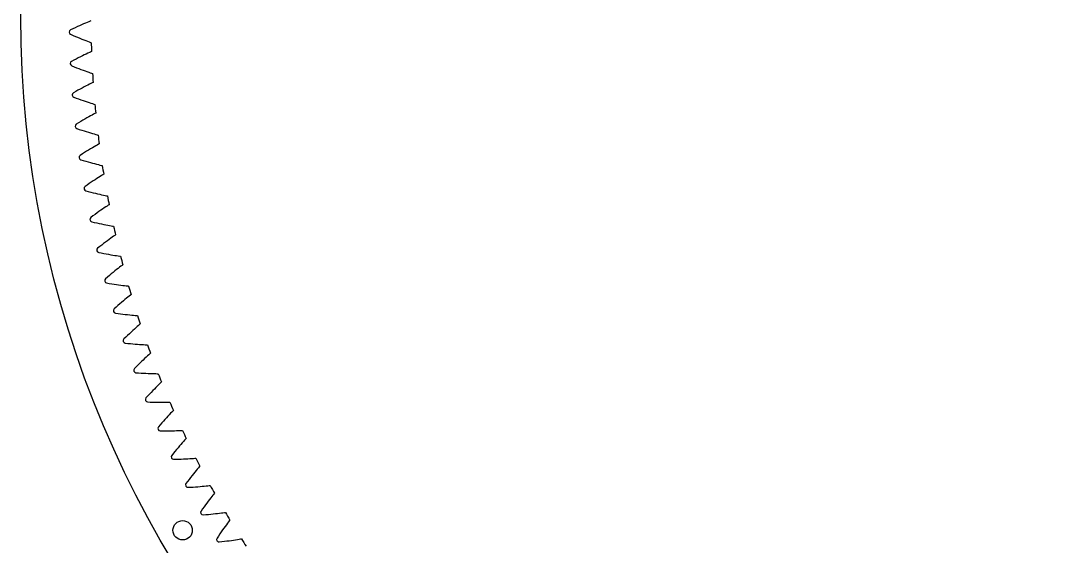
# Model space of a CAD drawing. Header units: millimetres. Extents: x -109 to 109, y -109 to 109.
# Drawn here: x -108.8 to -1.4, y -54.8 to -0.5 of the extents above; entities that cross this region are included whole.
import ezdxf

# ---------------------------------------------------------------- set-up
doc = ezdxf.new("R2010")
doc.units = ezdxf.units.MM

msp = doc.modelspace()

# ---------------------------------------------------------------- linework, layer by layer
at = {"layer": 'holes'}
msp.add_circle((-92.023567, -53.129831), 1, dxfattribs=at)
at = {"layer": 'outer'}
msp.add_circle((0, 0), 108.759662, dxfattribs=at)
at = {"layer": 'output_ring'}
for p, q in [((-102.899983, -1.065321), (-103.1298, -1.171606)), ((-102.678528, -0.96449), (-102.899983, -1.065321)), ((-102.46629, -0.869324), (-102.678528, -0.96449)), ((-102.264353, -0.780119), (-102.46629, -0.869324)), ((-102.074166, -0.697307), (-102.264353, -0.780119)), ((-101.897776, -0.621552), (-102.074166, -0.697307)), ((-101.738381, -0.553968), (-101.897776, -0.621552)), ((-101.601949, -0.496781), (-101.738381, -0.553968)), ((-101.508629, -0.458018), (-101.601949, -0.496781)), ((-103.367291, -1.283194), (-103.611886, -1.399677)), ((-103.604725, -1.855541), (-103.356592, -1.964285)), ((-103.1298, -1.171606), (-103.367291, -1.283194)), ((-103.356592, -1.964285), (-103.115713, -2.068357)), ((-103.115713, -2.068357), (-102.88267, -2.167371)), ((-102.88267, -2.167371), (-102.658158, -2.261197)), ((-102.658158, -2.261197), (-102.443035, -2.349649)), ((-102.443035, -2.349649), (-102.238396, -2.432467)), ((-102.238396, -2.432467), (-102.045701, -2.509264)), ((-102.045701, -2.509264), (-101.867019, -2.579441)), ((-101.867019, -2.579441), (-101.70558, -2.641985)), ((-101.70558, -2.641985), (-101.567419, -2.694858)), ((-101.567419, -2.694858), (-101.472927, -2.730671)), ((-102.597567, -4.189224), (-102.815745, -4.296962)), ((-102.388423, -4.087439), (-102.597567, -4.189224)), ((-102.189388, -3.991935), (-102.388423, -4.087439)), ((-102.001895, -3.90319), (-102.189388, -3.991935)), ((-101.827972, -3.821932), (-102.001895, -3.90319)), ((-101.670779, -3.749374), (-101.827972, -3.821932)), ((-101.53621, -3.68793), (-101.670779, -3.749374)), ((-101.444154, -3.646255), (-101.53621, -3.68793)), ((-103.27598, -4.529405), (-103.516795, -4.653515)), ((-103.495318, -5.108929), (-103.243892, -5.209824)), ((-103.042111, -4.410414), (-103.27598, -4.529405)), ((-103.243892, -5.209824), (-102.999863, -5.306279)), ((-102.815745, -4.296962), (-103.042111, -4.410414)), ((-102.999863, -5.306279), (-102.763825, -5.397925)), ((-102.763825, -5.397925), (-102.536476, -5.484652)), ((-102.536476, -5.484652), (-102.318681, -5.566303)), ((-102.318681, -5.566303), (-102.111542, -5.642652)), ((-102.111542, -5.642652), (-101.91653, -5.713359)), ((-101.91653, -5.713359), (-101.735731, -5.777889)), ((-101.735731, -5.777889), (-101.572407, -5.835331)), ((-101.572407, -5.835331), (-101.432654, -5.883838)), ((-101.432654, -5.883838), (-101.337084, -5.916665)), ((-102.415355, -7.409825), (-102.630041, -7.524362)), ((-102.20951, -7.30152), (-102.415355, -7.409825)), ((-102.013574, -7.199812), (-102.20951, -7.30152)), ((-101.828961, -7.105221), (-102.013574, -7.199812)), ((-101.657676, -7.01854), (-101.828961, -7.105221)), ((-101.50284, -6.94108), (-101.657676, -7.01854)), ((-101.370268, -6.87544), (-101.50284, -6.94108)), ((-101.279566, -6.830894), (-101.370268, -6.87544)), ((-103.082747, -7.771147), (-103.319545, -7.90276)), ((-103.283774, -8.357274), (-103.029303, -8.450223)), ((-102.852732, -7.644868), (-103.082747, -7.771147)), ((-103.029303, -8.450223), (-102.782365, -8.538965)), ((-102.630041, -7.524362), (-102.852732, -7.644868)), ((-102.782365, -8.538965), (-102.543564, -8.623151)), ((-102.543564, -8.623151), (-102.313604, -8.702694)), ((-102.313604, -8.702694), (-102.093351, -8.777464)), ((-102.093351, -8.777464), (-101.883916, -8.847269)), ((-101.883916, -8.847269), (-101.686779, -8.911815)), ((-101.686779, -8.911815), (-101.504043, -8.970635)), ((-101.504043, -8.970635), (-101.338995, -9.022918)), ((-101.338995, -9.022918), (-101.197787, -9.067012)), ((-101.197787, -9.067012), (-101.101233, -9.096821)), ((-102.132071, -10.623112), (-102.343053, -10.744337)), ((-101.92973, -10.508395), (-102.132071, -10.623112)), ((-101.737085, -10.400583), (-101.92973, -10.508395)), ((-101.555534, -10.30024), (-101.737085, -10.400583)), ((-101.387057, -10.208221), (-101.555534, -10.30024)), ((-101.23473, -10.125937), (-101.387057, -10.208221)), ((-101.104285, -10.056164), (-101.23473, -10.125937)), ((-101.015027, -10.008791), (-101.104285, -10.056164)), ((-102.787785, -11.00522), (-103.020331, -11.144205)), ((-102.970301, -11.597372), (-102.713036, -11.682282)), ((-102.561849, -10.871778), (-102.787785, -11.00522)), ((-102.713036, -11.682282), (-102.463432, -11.763224)), ((-102.343053, -10.744337), (-102.561849, -10.871778)), ((-102.463432, -11.763224), (-102.222106, -11.839867)), ((-102.222106, -11.839867), (-101.98976, -11.912147)), ((-101.98976, -11.912147), (-101.767267, -11.979962)), ((-101.767267, -11.979962), (-101.555743, -12.043154)), ((-101.555743, -12.043154), (-101.356676, -12.101476)), ((-101.356676, -12.101476), (-101.172182, -12.154527)), ((-101.172182, -12.154527), (-101.005574, -12.201601)), ((-101.005574, -12.201601), (-100.86305, -12.241237)), ((-100.86305, -12.241237), (-100.765608, -12.267998)), ((-101.955065, -13.953708), (-102.16975, -14.087959)), ((-101.747995, -13.825916), (-101.955065, -13.953708)), ((-101.549357, -13.7049), (-101.747995, -13.825916)), ((-101.360193, -13.59109), (-101.549357, -13.7049)), ((-101.181885, -13.485094), (-101.360193, -13.59109)), ((-101.01638, -13.387828), (-101.181885, -13.485094)), ((-100.866713, -13.3008), (-101.01638, -13.387828)), ((-100.738524, -13.226965), (-100.866713, -13.3008)), ((-100.650798, -13.176811), (-100.738524, -13.226965)), ((-102.391383, -14.228432), (-102.619449, -14.374653)), ((-102.555209, -14.826025), (-102.295404, -14.902812)), ((-102.16975, -14.087959), (-102.391383, -14.228432)), ((-102.295404, -14.902812), (-102.043381, -14.975873)), ((-102.043381, -14.975873), (-101.799766, -15.044899)), ((-101.799766, -15.044899), (-101.565265, -15.109845)), ((-101.565265, -15.109845), (-101.340752, -15.170638)), ((-101.340752, -15.170638), (-101.127347, -15.227155)), ((-101.127347, -15.227155), (-100.926546, -15.279195)), ((-100.926546, -15.279195), (-100.740477, -15.326425)), ((-100.740477, -15.326425), (-100.572472, -15.368242)), ((-100.572472, -15.368242), (-100.428774, -15.403382)), ((-100.428774, -15.403382), (-100.330539, -15.427069)), ((-101.46646, -17.149309), (-101.676822, -17.290237)), ((-101.263506, -17.015076), (-101.46646, -17.149309)), ((-101.068767, -16.88788), (-101.263506, -17.015076)), ((-100.883272, -16.768184), (-101.068767, -16.88788)), ((-100.70838, -16.65664), (-100.883272, -16.768184)), ((-100.546013, -16.554223), (-100.70838, -16.65664)), ((-100.399153, -16.462537), (-100.546013, -16.554223)), ((-100.273347, -16.384711), (-100.399153, -16.462537)), ((-100.18724, -16.331827), (-100.273347, -16.384711)), ((-101.893933, -17.437602), (-102.117294, -17.590915)), ((-102.038908, -18.040046), (-101.776819, -18.108634)), ((-101.676822, -17.290237), (-101.893933, -17.437602)), ((-101.776819, -18.108634), (-101.522625, -18.173744)), ((-101.522625, -18.173744), (-101.276962, -18.235083)), ((-101.276962, -18.235083), (-101.040537, -18.292632)), ((-101.040537, -18.292632), (-100.814225, -18.346342)), ((-100.814225, -18.346342), (-100.59915, -18.396128)), ((-100.59915, -18.396128), (-100.396814, -18.441835)), ((-100.396814, -18.441835), (-100.209353, -18.483197)), ((-100.209353, -18.483197), (-100.040118, -18.519716)), ((-100.040118, -18.519716), (-99.895387, -18.550325)), ((-99.895387, -18.550325), (-99.796456, -18.570915)), ((-100.87772, -20.327985), (-101.083551, -20.475452)), ((-100.679082, -20.187444), (-100.87772, -20.327985)), ((-100.488435, -20.054194), (-100.679082, -20.187444)), ((-100.306791, -19.92873), (-100.488435, -20.054194)), ((-100.135489, -19.811747), (-100.306791, -19.92873)), ((-99.976419, -19.704282), (-100.135489, -19.811747)), ((-99.832511, -19.608027), (-99.976419, -19.704282)), ((-99.709212, -19.526289), (-99.832511, -19.608027)), ((-99.624808, -19.470726), (-99.709212, -19.526289)), ((-101.295926, -20.629564), (-101.514361, -20.789817)), ((-101.421906, -21.236264), (-101.157792, -21.296586)), ((-101.083551, -20.475452), (-101.295926, -20.629564)), ((-101.157792, -21.296586), (-100.901679, -21.353679)), ((-100.901679, -21.353679), (-100.65421, -21.407271)), ((-100.65421, -21.407271), (-100.416094, -21.457365)), ((-100.416094, -21.457365), (-100.188207, -21.503941)), ((-100.188207, -21.503941), (-99.971674, -21.546946)), ((-99.971674, -21.546946), (-99.768002, -21.586275)), ((-99.768002, -21.586275), (-99.579335, -21.621728)), ((-99.579335, -21.621728), (-99.409036, -21.652914)), ((-99.409036, -21.652914), (-99.263415, -21.678961)), ((-99.263415, -21.678961), (-99.163886, -21.696434)), ((-100.189425, -23.4866), (-100.390523, -23.640459)), ((-99.9953, -23.339889), (-100.189425, -23.4866)), ((-99.808932, -23.200716), (-99.9953, -23.339889)), ((-99.631319, -23.069609), (-99.808932, -23.200716)), ((-99.463776, -22.947303), (-99.631319, -23.069609)), ((-99.30816, -22.834894), (-99.463776, -22.947303)), ((-99.167347, -22.734167), (-99.30816, -22.834894)), ((-99.046676, -22.648596), (-99.167347, -22.734167)), ((-98.964059, -22.590409), (-99.046676, -22.648596)), ((-100.597952, -23.801166), (-100.811246, -23.968201)), ((-100.704814, -24.411524), (-100.438935, -24.46352)), ((-100.390523, -23.640459), (-100.597952, -23.801166)), ((-100.438935, -24.46352), (-100.181155, -24.51254)), ((-100.181155, -24.51254), (-99.932125, -24.558333)), ((-99.932125, -24.558333), (-99.692552, -24.600923)), ((-99.692552, -24.600923), (-99.463315, -24.640318)), ((-99.463315, -24.640318), (-99.245538, -24.6765)), ((-99.245538, -24.6765), (-99.040731, -24.709413)), ((-99.040731, -24.709413), (-98.851043, -24.738922)), ((-98.851043, -24.738922), (-98.679849, -24.764743)), ((-98.679849, -24.764743), (-98.533481, -24.786203)), ((-98.533481, -24.786203), (-98.433453, -24.800541)), ((-98.286392, -25.748551), (-98.404317, -25.83787)), ((-98.205644, -25.687798), (-98.286392, -25.748551)), ((-99.598422, -26.782137), (-99.800701, -26.94928)), ((-99.402256, -26.622037), (-99.598422, -26.782137)), ((-99.212835, -26.4693), (-99.402256, -26.622037)), ((-99.030931, -26.324342), (-99.212835, -26.4693)), ((-98.857523, -26.187721), (-99.030931, -26.324342)), ((-98.693905, -26.060213), (-98.857523, -26.187721)), ((-98.541896, -25.942971), (-98.693905, -26.060213)), ((-98.404317, -25.83787), (-98.541896, -25.942971)), ((-99.800701, -26.94928), (-100.008642, -27.122932)), ((-99.888337, -27.562693), (-99.620957, -27.606312)), ((-99.620957, -27.606312), (-99.361764, -27.647211)), ((-99.361764, -27.647211), (-99.111419, -27.685159)), ((-99.111419, -27.685159), (-98.870626, -27.720203)), ((-98.870626, -27.720203), (-98.640264, -27.752377)), ((-98.640264, -27.752377), (-98.421459, -27.781702)), ((-98.421459, -27.781702), (-98.215719, -27.808165)), ((-98.215719, -27.808165), (-98.025198, -27.831701)), ((-98.025198, -27.831701), (-97.853277, -27.852132)), ((-97.853277, -27.852132), (-97.706308, -27.868984)), ((-97.706308, -27.868984), (-97.605878, -27.880173)), ((-97.544173, -28.916075), (-97.678383, -29.025445)), ((-97.429113, -28.823096), (-97.544173, -28.916075)), ((-97.350313, -28.759836), (-97.429113, -28.823096)), ((-98.708028, -29.897383), (-98.904958, -30.070798)), ((-98.516989, -29.731201), (-98.708028, -29.897383)), ((-98.332458, -29.57259), (-98.516989, -29.731201)), ((-98.155197, -29.42199), (-98.332458, -29.57259)), ((-97.986166, -29.279988), (-98.155197, -29.42199)), ((-97.826634, -29.147404), (-97.986166, -29.279988)), ((-97.678383, -29.025445), (-97.826634, -29.147404)), ((-98.904958, -30.070798), (-99.107342, -30.250896)), ((-98.973283, -30.686661), (-98.704665, -30.72186)), ((-98.704665, -30.72186), (-98.444315, -30.754597)), ((-98.444315, -30.754597), (-98.192901, -30.784663)), ((-98.192901, -30.784663), (-97.951127, -30.812126)), ((-97.951127, -30.812126), (-97.719868, -30.837049)), ((-97.719868, -30.837049), (-97.50025, -30.859486)), ((-97.50025, -30.859486), (-97.29378, -30.879473)), ((-97.29378, -30.879473), (-97.102614, -30.897014)), ((-97.102614, -30.897014), (-96.930136, -30.912034)), ((-96.930136, -30.912034), (-96.782709, -30.924262)), ((-96.782709, -30.924262), (-96.681978, -30.93229)), ((-96.862821, -32.20583), (-97.018109, -32.34336)), ((-96.718474, -32.079275), (-96.862821, -32.20583)), ((-96.587765, -31.965743), (-96.718474, -32.079275)), ((-96.475682, -31.869196), (-96.587765, -31.965743)), ((-96.398908, -31.803492), (-96.475682, -31.869196)), ((-97.911607, -33.162639), (-98.108235, -33.349006)), ((-97.720223, -32.983125), (-97.911607, -33.162639)), ((-97.534497, -32.811024), (-97.720223, -32.983125)), ((-97.35504, -32.646694), (-97.534497, -32.811024)), ((-97.182597, -32.490601), (-97.35504, -32.646694)), ((-97.018109, -32.34336), (-97.182597, -32.490601)), ((-97.960555, -33.780345), (-97.690963, -33.807089)), ((-97.690963, -33.807089), (-97.429713, -33.831632)), ((-97.429713, -33.831632), (-97.177479, -33.853786)), ((-97.177479, -33.853786), (-96.934962, -33.873641)), ((-96.934962, -33.873641), (-96.703034, -33.891288)), ((-96.703034, -33.891288), (-96.482819, -33.906815)), ((-96.482819, -33.906815), (-96.275824, -33.920308)), ((-96.275824, -33.920308), (-96.084201, -33.931835)), ((-96.084201, -33.931835), (-95.911336, -33.94143)), ((-95.911336, -33.94143), (-95.763599, -33.949021)), ((-95.763599, -33.949021), (-95.662665, -33.953882)), ((-95.954307, -35.374813), (-96.114088, -35.527148)), ((-95.803415, -35.232474), (-95.954307, -35.374813)), ((-95.663114, -35.101447), (-95.803415, -35.232474)), ((-95.536036, -34.983865), (-95.663114, -35.101447)), ((-95.427041, -34.883845), (-95.536036, -34.983865)), ((-95.352369, -34.815762), (-95.427041, -34.883845)), ((-96.82163, -36.221753), (-97.012307, -36.414204)), ((-96.635978, -36.036316), (-96.82163, -36.221753)), ((-96.45575, -35.858466), (-96.635978, -36.036316)), ((-96.281543, -35.688581), (-96.45575, -35.858466)), ((-96.114088, -35.527148), (-96.281543, -35.688581)), ((-96.851151, -36.840692), (-96.580852, -36.858955)), ((-96.580852, -36.858955), (-96.318961, -36.87528)), ((-96.318961, -36.87528), (-96.066155, -36.8895)), ((-96.066155, -36.8895), (-95.823134, -36.901727)), ((-95.823134, -36.901727), (-95.590766, -36.91208)), ((-95.590766, -36.91208), (-95.370172, -36.920683)), ((-95.370172, -36.920683), (-95.162855, -36.927667)), ((-95.162855, -36.927667), (-94.970964, -36.933169)), ((-94.970964, -36.933169), (-94.797884, -36.93733)), ((-94.797884, -36.93733), (-94.64998, -36.940277)), ((-94.64998, -36.940277), (-94.548944, -36.941964)), ((-94.950727, -38.528634), (-95.113029, -38.695247)), ((-94.79581, -38.371356), (-94.950727, -38.528634)), ((-94.649463, -38.224346), (-94.79581, -38.371356)), ((-94.513347, -38.088977), (-94.649463, -38.224346)), ((-94.390025, -37.967462), (-94.513347, -38.088977)), ((-94.284226, -37.864067), (-94.390025, -37.967462)), ((-94.211729, -37.793673), (-94.284226, -37.864067)), ((-95.636102, -39.245121), (-95.820639, -39.443466)), ((-95.456366, -39.053944), (-95.636102, -39.245121)), ((-95.281813, -38.87052), (-95.456366, -39.053944)), ((-95.113029, -38.695247), (-95.281813, -38.87052)), ((-95.646166, -39.864681), (-95.375427, -39.874445)), ((-95.375427, -39.874445), (-95.113152, -39.882536)), ((-95.113152, -39.882536), (-94.860025, -39.888808)), ((-94.860025, -39.888808), (-94.616739, -39.893396)), ((-94.616739, -39.893396), (-94.384161, -39.896445)), ((-94.384161, -39.896445), (-94.163406, -39.898114)), ((-94.163406, -39.898114), (-93.955972, -39.898583)), ((-93.955972, -39.898583), (-93.764003, -39.898055)), ((-93.764003, -39.898055), (-93.590877, -39.896777)), ((-93.590877, -39.896777), (-93.442954, -39.895077)), ((-93.442954, -39.895077), (-93.341915, -39.89359)), ((-92.978113, -40.734286), (-93.048363, -40.806923)), ((-94.013845, -41.844214), (-94.18255, -42.03303)), ((-93.850649, -41.663726), (-94.013845, -41.844214)), ((-93.693661, -41.492097), (-93.850649, -41.663726)), ((-93.543761, -41.33003), (-93.693661, -41.492097)), ((-93.402104, -41.178497), (-93.543761, -41.33003)), ((-93.270307, -41.038919), (-93.402104, -41.178497)), ((-93.150863, -40.91359), (-93.270307, -41.038919)), ((-93.048363, -40.806923), (-93.150863, -40.91359)), ((-94.356192, -42.229759), (-94.534409, -42.433802)), ((-94.18255, -42.03303), (-94.356192, -42.229759)), ((-94.346791, -42.849329), (-94.075879, -42.850584)), ((-94.075879, -42.850584), (-93.813479, -42.850432)), ((-93.813479, -42.850432), (-93.560279, -42.848751)), ((-93.560279, -42.848751), (-93.31697, -42.845695)), ((-93.31697, -42.845695), (-93.084411, -42.841436)), ((-93.084411, -42.841436), (-92.863712, -42.836171)), ((-92.863712, -42.836171), (-92.656365, -42.830123)), ((-92.656365, -42.830123), (-92.464508, -42.823566)), ((-92.464508, -42.823566), (-92.291507, -42.816851)), ((-92.291507, -42.816851), (-92.143711, -42.810505)), ((-92.143711, -42.810505), (-92.042768, -42.805845)), ((-91.93522, -43.94836), (-92.062567, -44.092008)), ((-91.819771, -43.819341), (-91.93522, -43.94836)), ((-91.720673, -43.709507), (-91.819771, -43.819341)), ((-91.652739, -43.634699), (-91.720673, -43.709507)), ((-92.815788, -44.970634), (-92.983164, -45.17272)), ((-92.653096, -44.776613), (-92.815788, -44.970634)), ((-92.49565, -44.591087), (-92.653096, -44.776613)), ((-92.344131, -44.414612), (-92.49565, -44.591087)), ((-92.199395, -44.247917), (-92.344131, -44.414612)), ((-92.062567, -44.092008), (-92.199395, -44.247917)), ((-92.983164, -45.17272), (-93.154884, -45.382261)), ((-92.954307, -45.79169), (-92.683489, -45.784434)), ((-92.683489, -45.784434), (-92.421223, -45.776041)), ((-92.421223, -45.776041), (-92.168201, -45.766407)), ((-92.168201, -45.766407), (-91.925108, -45.75571)), ((-91.925108, -45.75571), (-91.692797, -45.744149)), ((-91.692797, -45.744149), (-91.472373, -45.731954)), ((-91.472373, -45.731954), (-91.265318, -45.719396)), ((-91.265318, -45.719396), (-91.073762, -45.706815)), ((-91.073762, -45.706815), (-90.901057, -45.69467)), ((-90.901057, -45.69467), (-90.753533, -45.683684)), ((-90.753533, -45.683684), (-90.652787, -45.675856)), ((-90.764039, -47.122136), (-90.903468, -47.293295)), ((-90.632177, -46.962007), (-90.764039, -47.122136)), ((-90.509404, -46.814429), (-90.632177, -46.962007)), ((-90.398065, -46.681847), (-90.509404, -46.814429)), ((-90.302466, -46.568955), (-90.398065, -46.681847)), ((-90.236915, -46.49205), (-90.302466, -46.568955)), ((-91.518373, -48.071102), (-91.683426, -48.285934)), ((-91.357427, -47.863859), (-91.518373, -48.071102)), ((-91.20091, -47.664822), (-91.357427, -47.863859)), ((-91.049369, -47.474443), (-91.20091, -47.664822)), ((-90.903468, -47.293295), (-91.049369, -47.474443)), ((-91.470087, -48.68886), (-91.199631, -48.673101)), ((-91.199631, -48.673101), (-90.937759, -48.656474)), ((-90.937759, -48.656474), (-90.685164, -48.638897)), ((-90.685164, -48.638897), (-90.442527, -48.620569)), ((-90.442527, -48.620569), (-90.210694, -48.601717)), ((-90.210694, -48.601717), (-89.990761, -48.582604)), ((-89.990761, -48.582604), (-89.784204, -48.563549)), ((-89.784204, -48.563549), (-89.593136, -48.544958)), ((-89.593136, -48.544958), (-89.420899, -48.527393)), ((-89.420899, -48.527393), (-89.273793, -48.51178)), ((-89.273793, -48.51178), (-89.173342, -48.500791)), ((-88.79514, -49.382445), (-88.887147, -49.498285)), ((-88.732038, -49.303519), (-88.79514, -49.382445)), ((-89.513234, -50.310947), (-89.65872, -50.505992)), ((-89.373094, -50.125306), (-89.513234, -50.310947)), ((-89.239111, -49.949851), (-89.373094, -50.125306)), ((-89.112343, -49.785659), (-89.239111, -49.949851)), ((-88.994267, -49.634298), (-89.112343, -49.785659)), ((-88.887147, -49.498285), (-88.994267, -49.634298)), ((-89.963265, -50.922044), (-90.121488, -51.141953)), ((-89.808907, -50.709847), (-89.963265, -50.922044)), ((-89.895598, -51.53798), (-89.625771, -51.513734)), ((-89.65872, -50.505992), (-89.808907, -50.709847)), ((-89.625771, -51.513734), (-89.36455, -51.488889)), ((-89.36455, -51.488889), (-89.112632, -51.463386)), ((-89.112632, -51.463386), (-88.87069, -51.437446)), ((-88.87069, -51.437446), (-88.639564, -51.411322)), ((-88.639564, -51.411322), (-88.42034, -51.38531)), ((-88.42034, -51.38531), (-88.214483, -51.359776)), ((-88.214483, -51.359776), (-88.024094, -51.335192)), ((-88.024094, -51.335192), (-87.852493, -51.312226)), ((-87.852493, -51.312226), (-87.70595, -51.292)), ((-87.70595, -51.292), (-87.605893, -51.277861)), ((-87.504566, -52.560179), (-87.626114, -52.728272)), ((-87.391302, -52.405184), (-87.504566, -52.560179)), ((-87.288508, -52.265873), (-87.391302, -52.405184)), ((-87.200185, -52.1472), (-87.288508, -52.265873)), ((-87.139593, -52.066332), (-87.200185, -52.1472)), ((-88.171757, -53.50579), (-88.319373, -53.722731)), ((-88.028047, -53.297319), (-88.171757, -53.50579)), ((-87.888759, -53.0978), (-88.028047, -53.297319)), ((-87.75452, -52.907849), (-87.888759, -53.0978)), ((-87.626114, -52.728272), (-87.75452, -52.907849)), ((-88.319373, -53.722731), (-88.470611, -53.947502)), ((-88.232393, -54.336238), (-87.96346, -54.303528)), ((-87.96346, -54.303528), (-87.703149, -54.270491)), ((-87.703149, -54.270491), (-87.452156, -54.237088)), ((-87.452156, -54.237088), (-87.211148, -54.203561)), ((-87.211148, -54.203561), (-86.980957, -54.170189)), ((-86.980957, -54.170189), (-86.762658, -54.137304)), ((-86.762658, -54.137304), (-86.557704, -54.105317)), ((-86.557704, -54.105317), (-86.368182, -54.074765)), ((-86.368182, -54.074765), (-86.197387, -54.04642)), ((-86.197387, -54.04642), (-86.051551, -54.021601)), ((-86.051551, -54.021601), (-85.951988, -54.004326))]:
    msp.add_line(p, q, dxfattribs=at)
for centre, radius, start, end in [((-103.507055, -1.615572), 0.24, 115.899608, 180.894219), ((0, 0), 103.759662, 180.894219, 180.905781), ((-103.506727, -1.63646), 0.24, 180.905781, 245.900392), ((0, 0), 101.509662, 181.541477, 182.058523), ((-103.405234, -4.86601), 0.24, 117.699608, 182.694219), ((0, 0), 103.759662, 182.694219, 182.705781), ((-103.40425, -4.886878), 0.24, 182.705781, 247.700392), ((0, 0), 101.509662, 183.341477, 183.858523), ((-103.201365, -8.111646), 0.24, 119.499608, 184.494219), ((0, 0), 103.759662, 184.494219, 184.505781), ((-103.199726, -8.132472), 0.24, 184.505781, 249.500392), ((0, 0), 101.509662, 185.141477, 185.658523), ((-102.895648, -11.349276), 0.24, 121.299608, 186.294219), ((0, 0), 103.759662, 186.294219, 186.305781), ((-102.893356, -11.370041), 0.24, 186.305781, 251.300392), ((0, 0), 101.509662, 186.941477, 187.458523), ((-102.488386, -14.575707), 0.24, 123.099608, 188.094219), ((0, 0), 103.759662, 188.094219, 188.105781), ((-102.485442, -14.596389), 0.24, 188.105781, 253.100392), ((0, 0), 101.509662, 188.741477, 189.258523), ((-101.97998, -17.787752), 0.24, 124.899608, 189.894219), ((0, 0), 103.759662, 189.894219, 189.905781), ((-101.976388, -17.808332), 0.24, 189.905781, 254.900392), ((0, 0), 101.509662, 190.541477, 191.058523), ((-101.370932, -20.982244), 0.24, 126.699608, 191.694219), ((0, 0), 103.759662, 191.694219, 191.705781), ((-101.366696, -21.002701), 0.24, 191.705781, 256.700392), ((0, 0), 101.509662, 192.341477, 192.858523), ((-100.661844, -24.156028), 0.24, 128.499608, 193.494219), ((0, 0), 103.759662, 193.494219, 193.505781), ((-100.656967, -24.176342), 0.24, 193.505781, 258.500392), ((0, 0), 101.509662, 194.141477, 194.658523), ((-99.853414, -27.305974), 0.24, 130.299608, 195.294219), ((0, 0), 103.759662, 195.294219, 195.305781), ((-99.847901, -27.326124), 0.24, 195.305781, 260.300392), ((0, 0), 101.509662, 195.941477, 196.458523), ((-98.946441, -30.428971), 0.24, 132.099608, 197.094219), ((0, 0), 103.759662, 197.094219, 197.105781), ((-98.940298, -30.448939), 0.24, 197.105781, 262.100392), ((0, 0), 101.509662, 197.741477, 198.258523), ((-97.94182, -33.521939), 0.24, 133.899608, 198.894219), ((0, 0), 103.759662, 198.894219, 198.905781), ((-97.935053, -33.541704), 0.24, 198.905781, 263.900392), ((0, 0), 101.509662, 199.541477, 200.058523), ((-96.840542, -36.581825), 0.24, 135.699608, 200.694219), ((0, 0), 103.759662, 200.694219, 200.705781), ((-96.833157, -36.601367), 0.24, 200.705781, 265.700392), ((0, 0), 101.509662, 201.341477, 201.858523), ((-95.643694, -39.605609), 0.24, 137.499608, 202.494219), ((0, 0), 103.759662, 202.494219, 202.505781), ((-95.635699, -39.62491), 0.24, 202.505781, 267.500392), ((0, 0), 101.509662, 203.141477, 203.658523), ((-94.352457, -42.590307), 0.24, 139.299608, 204.294219), ((0, 0), 103.759662, 204.294219, 204.305781), ((-94.343861, -42.609347), 0.24, 204.305781, 269.300392), ((0, 0), 101.509662, 204.941477, 205.458523), ((-92.968106, -45.532974), 0.24, 141.099608, 206.094219), ((0, 0), 103.759662, 206.094219, 206.105781), ((-92.958916, -45.551734), 0.24, 206.105781, 271.100392), ((0, 0), 101.509662, 206.741477, 207.258523), ((-91.492007, -48.430705), 0.24, 142.899608, 207.894219), ((0, 0), 103.759662, 207.894219, 207.905781), ((-91.482231, -48.449167), 0.24, 207.905781, 272.900392), ((0, 0), 101.509662, 208.541477, 209.058523), ((-89.925616, -51.280641), 0.24, 144.699608, 209.694219), ((0, 0), 103.759662, 209.694219, 209.705781), ((-89.915265, -51.298787), 0.24, 209.705781, 274.700392), ((0, 0), 101.509662, 210.341477, 210.858523), ((-88.270479, -54.079969), 0.24, 146.499608, 211.494219), ((0, 0), 103.759662, 211.494219, 211.505781), ((-88.259564, -54.097781), 0.24, 211.505781, 276.500392), ((0, 0), 101.509662, 212.141477, 212.658523)]:
    msp.add_arc(centre, radius, start, end, dxfattribs=at)

doc.saveas('drawing.dxf')
